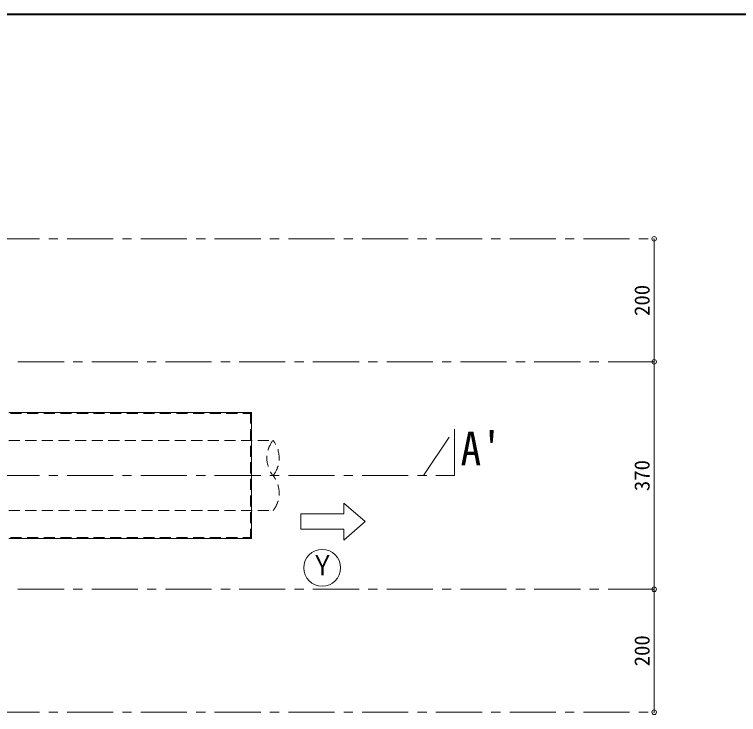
# Model space of a CAD drawing. Units: millimetres at full size, sheet at 1:15. Extents: x -3171 to 2904, y -2098 to 2117.
# Drawn here: x -606 to 572, y 978 to 2117 of the extents above; entities that cross this region are included whole.
import ezdxf
from ezdxf.enums import TextEntityAlignment as Align

# ---------------------------------------------------------------- set-up
doc = ezdxf.new("R2010")
doc.units = ezdxf.units.MM
doc.header["$LTSCALE"] = 15
doc.header["$PDMODE"] = 32
doc.header["$PDSIZE"] = 7.5
doc.linetypes.add('CHAIN1', pattern=[8, 5, -1, 1, -1])
doc.linetypes.add('DASHED1', pattern=[1.8, 1.2, -0.6])
doc.layers.add('0-0_ﾚｲﾔ1', color=4, linetype='Continuous', lineweight=9)
doc.styles.add('ＭＳ ゴシック', font='')
doc.styles.get('ＭＳ ゴシック').set_extended_font_data('MS Gothic')

msp = doc.modelspace()

# ---------------------------------------------------------------- linework, layer by layer
at = {"layer": '0-0_ﾚｲﾔ1', "color": 1, "lineweight": 40}
msp.add_line((2904.12, 2117.05), (-3170.88, 2117.05), dxfattribs=at)
at = {"layer": '0-0_ﾚｲﾔ1', "linetype": 'CHAIN1'}
for p, q in [((-640.38, 1752.05), (434.62, 1752.05)), ((-600.38, 1552.05), (434.62, 1552.05)), ((-2560.38, 1367.05), (109.62, 1367.05)), ((-600.38, 1182.05), (434.62, 1182.05)), ((-640.38, 982.05), (434.62, 982.05))]:
    msp.add_line(p, q, dxfattribs=at)
at = {"layer": '0-0_ﾚｲﾔ1'}
for p, q in [((434.62, 1752.05), (434.62, 1552.05)), ((434.62, 1552.05), (434.62, 1182.05)), ((-615.38, 1469.55), (-220.38, 1469.55)), ((-220.38, 1469.55), (-220.38, 1264.55)), ((-35.38, 1292.05), (-70.38, 1322.05)), ((-70.38, 1322.05), (-70.38, 1304.55)), ((-140.38, 1304.55), (-70.38, 1304.55)), ((-140.38, 1304.55), (-140.38, 1279.55)), ((-35.38, 1292.05), (-70.38, 1262.05)), ((-615.38, 1264.55), (-220.38, 1264.55)), ((434.62, 1182.05), (434.62, 982.05))]:
    msp.add_line(p, q, dxfattribs=at)
at = {"layer": '0-0_ﾚｲﾔ1', "linetype": 'DASHED1'}
for p, q in [((-720.38, 1467.95), (-221.98, 1467.95)), ((-221.98, 1469.55), (-221.98, 1264.55)), ((-221.98, 1430.05), (-220.38, 1430.05)), ((-696.38, 1424.05), (-185.38, 1424.05)), ((-696.38, 1310.05), (-185.38, 1310.05)), ((-221.98, 1304.05), (-220.38, 1304.05)), ((-720.38, 1266.15), (-221.98, 1266.15))]:
    msp.add_line(p, q, dxfattribs=at)
at = {"layer": '0-0_ﾚｲﾔ1', "linetype": 'CHAIN1'}
msp.add_lwpolyline([(59.62, 1367.05), (109.62, 1442.05), (109.62, 1367.05)], dxfattribs=at)
at = {"layer": '0-0_ﾚｲﾔ1'}
msp.add_lwpolyline([(-140.38, 1279.55), (-70.38, 1279.55), (-70.38, 1262.05)], dxfattribs=at)
at = {"layer": '0-0_ﾚｲﾔ1', "color": 7, "lineweight": 18}
msp.add_circle((-105.38, 1217.05), 30, dxfattribs=at)
at = {"layer": '0-0_ﾚｲﾔ1', "linetype": 'DASHED1'}
for centre, start, end in [((-149.77, 1395.55), 141.33038, 218.66962), ((-221, 1395.55), 321.33038, 38.66962), ((-221, 1338.55), 321.33038, 38.66962)]:
    msp.add_arc(centre, 45.61, start, end, dxfattribs=at)
at = {"layer": '0-0_ﾚｲﾔ1', "color": 1}
for p in [(434.62, 1752.05), (434.62, 1552.05), (434.62, 1182.05), (434.62, 982.05)]:
    msp.add_point(p, dxfattribs=at)

# ---------------------------------------------------------------- texts
at = {"layer": '0-0_ﾚｲﾔ1', "color": 7, "style": 'ＭＳ ゴシック'}
for s, p in [('200', (434.62, 1626.73)), ('370', (434.62, 1341.73)), ('200', (434.62, 1056.73))]:
    msp.add_text(s, height=24.74, rotation=90, dxfattribs=at).set_placement(p, align=Align.BOTTOM_LEFT)
for s, height, width, p in [("A'", 54.99, 0.9, (119.62, 1367.05)), ('Ｙ', 32.99, 0.85, (-124.13, 1194.55))]:
    msp.add_text(s, height=height, dxfattribs=dict(at, width=width)).set_placement(p, align=Align.BOTTOM_LEFT)

doc.saveas('drawing.dxf')
